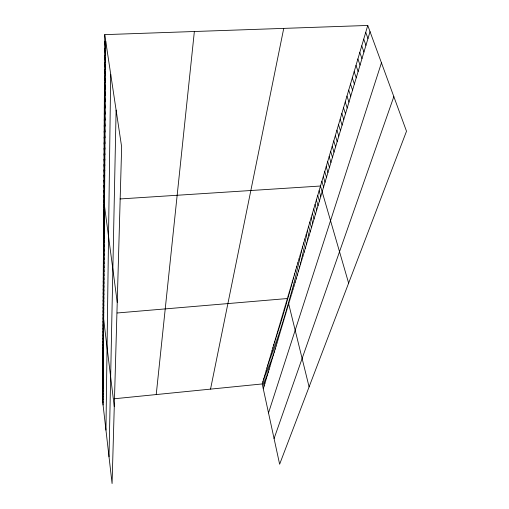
<?xml version="1.0" encoding="UTF-8"?>
<svg xmlns="http://www.w3.org/2000/svg" width="509" height="509" viewBox="0 0 509 509"><rect width="100%" height="100%" fill="white"/><g stroke="black" fill="none" stroke-linecap="round" stroke-linejoin="round"><path stroke-width="0.76" d="M104.746 34.637L102.494 399.947L112.082 483.55L121.651 146.942L104.746 34.637L367.759 25.45L406.506 131.227L279.632 464.227L262.23 383.945L367.759 25.45M103.072 405.005L105.732 41.204M105.948 430.099L110.701 74.212M109.015 456.796L116.109 110.109M156.231 394.564L194.362 31.507M210.535 389.124L283.742 28.383M263.28 388.806L370.03 31.66M268.51 412.926L381.451 62.83M274.071 438.561L393.839 96.634M114.092 398.782L262.23 383.945M117.14 312.984L287.369 298.535L309.097 386.891M120.048 198.949L320.492 186.02L348.633 283.131M365.723 32.36L367.975 38.55M363.725 39.161L365.946 45.346M361.753 45.861L363.941 52.033M359.806 52.465L361.975 58.624M357.891 58.968L360.035 65.114M356.001 65.381L358.12 71.508M354.143 71.699L356.236 77.813M352.311 77.922L354.379 84.023M350.504 84.061L352.552 90.15M348.722 90.112L350.746 96.182M346.966 96.08L348.97 102.137M345.236 101.959L347.214 108.003M343.53 107.762L345.484 113.787M341.844 113.482L343.779 119.494M340.184 119.125L342.099 125.119M338.542 124.692L340.438 130.667M336.926 130.183L338.803 136.145M335.336 135.598L337.187 141.547M333.758 140.942L335.596 146.872M332.205 146.217L334.025 152.134M330.678 151.421L332.472 157.319M329.164 156.562L330.945 162.441M327.669 161.627L329.431 167.493M326.199 166.634L327.942 172.481M324.742 171.578L326.473 177.406M323.31 176.451L325.016 182.267M321.892 181.268L323.584 187.064M319.105 190.722L320.765 196.487M317.743 195.354L319.385 201.106M316.394 199.935L318.023 205.668M315.065 204.459L316.674 210.179M313.748 208.932L315.345 214.626M312.45 213.347L314.028 219.029M311.164 217.706L312.73 223.375M309.892 222.019L311.444 227.663M308.639 226.276L310.178 231.907M307.404 230.482L308.925 236.1M306.176 234.643L307.69 240.242M304.967 238.753L306.463 244.333M303.771 242.812L305.254 248.379M302.588 246.833L304.064 252.375M301.423 250.797L302.88 256.326M300.265 254.723L301.71 260.233M299.127 258.604L300.558 264.095M297.994 262.44L299.419 267.919M296.881 266.232L298.287 271.691M295.774 269.98L297.173 275.426M294.686 273.689L296.066 279.117M293.604 277.354L294.978 282.769M292.535 280.981L293.897 286.376M291.479 284.569L292.834 289.945M290.435 288.119L291.778 293.483M289.405 291.632L290.728 296.976M288.38 295.099L289.697 300.431M286.338 302.041L287.636 307.334M285.32 305.502L286.605 310.783M284.308 308.925L285.587 314.187M283.316 312.316L284.576 317.559M282.33 315.669L283.583 320.899M281.35 318.984L282.597 324.195M280.383 322.267L281.617 327.459M279.428 325.512L280.65 330.691M278.48 328.725L279.695 333.891M277.545 331.906L278.754 337.053M276.622 335.049L277.819 340.184M275.706 338.167L276.89 343.276M274.796 341.246L275.973 346.343M273.899 344.294L275.07 349.378M273.009 347.316L274.173 352.381M272.13 350.307L273.282 355.352M271.259 353.265L272.404 358.298M270.4 356.192L271.532 361.212M269.547 359.093L270.667 364.094M268.701 361.963L269.815 366.951M267.861 364.807L268.968 369.776M267.034 367.619L268.135 372.575M266.213 370.406L267.308 375.343M265.399 373.167L266.487 378.092M264.597 375.903L265.673 380.808M263.802 378.607L264.871 383.5M263.013 381.286L264.069 386.166M104.701 41.808L105.681 48.355M104.657 48.864L105.63 55.405M104.612 55.812L105.579 62.333M104.574 62.658L105.528 69.16M104.53 69.389L105.478 75.879M104.491 76.026L105.433 82.496M104.447 82.553L105.382 89.011M104.409 88.992L105.338 95.431M104.37 95.329L105.293 101.749M104.332 101.571L105.242 107.978M104.294 107.723L105.198 114.111M104.256 113.787L105.153 120.156M104.218 119.761L105.115 126.111M104.186 125.647L105.07 131.984M104.148 131.449L105.026 137.767M104.11 137.175L104.988 143.474M104.078 142.813L104.943 149.099M104.046 148.38L104.905 154.641M104.008 153.864L104.86 160.106M103.976 159.272L104.822 165.495M103.944 164.604L104.784 170.814M103.912 169.866L104.746 176.057M103.881 175.058L104.708 181.229M103.849 180.18L104.669 186.332M103.817 185.238L104.638 191.371M103.785 190.22L104.6 196.334M103.753 195.144L104.561 201.24M103.721 199.999L117.235 302.333M103.696 204.79L104.491 210.847M103.664 209.523L104.46 215.561M103.639 214.194L104.421 220.212M103.607 218.806L104.39 224.806M103.582 223.356L104.358 229.336M103.55 227.854L104.326 233.816M103.524 232.295L104.294 238.237M103.499 236.679L104.262 242.602M103.473 241.005L104.23 246.91M103.448 245.281L104.199 251.172M103.416 249.505L104.167 255.378M103.391 253.679L104.135 259.533M103.365 257.802L104.103 263.637M103.34 261.88L104.078 267.689M103.321 265.902L104.046 271.698M103.295 269.885L104.021 275.655M103.27 273.81L103.989 279.568M103.244 277.698L103.963 283.43M103.219 281.534L103.931 287.254M103.2 285.333L103.906 291.027M103.174 289.08L103.881 294.762M103.149 292.79L103.849 298.452M103.13 296.461L103.823 302.098M103.104 300.081L103.798 305.705M103.085 303.669L103.772 309.275M103.066 307.213L103.747 312.8M103.041 310.719L103.721 316.286M103.022 314.18L114.27 406.691M102.996 317.711L103.671 323.247M102.977 321.204L103.645 326.721M102.958 324.659L103.62 330.15M102.933 328.07L103.594 333.548M102.913 331.448L103.569 336.907M102.894 334.788L103.543 340.228M102.875 338.091L103.518 343.511M102.85 341.354L103.499 346.763M102.831 344.587L103.473 349.976M102.812 347.781L103.448 353.151M102.793 350.943L103.429 356.294M102.773 354.073L103.403 359.405M102.754 357.172L103.384 362.484M102.735 360.232L103.359 365.526M102.716 363.261L103.34 368.541M102.697 366.257L103.314 371.519M102.678 369.229L103.295 374.471M102.665 372.162L103.276 377.392M102.646 375.069L103.251 380.28M102.627 377.952L103.232 383.137M102.608 380.796L103.212 385.968M102.589 383.614L103.187 388.774M102.576 386.407L103.168 391.548M102.557 389.169L103.149 394.29M102.538 391.905L103.13 397.007M102.525 394.609L103.111 399.699M102.506 397.294L103.092 402.364"/></g></svg>
